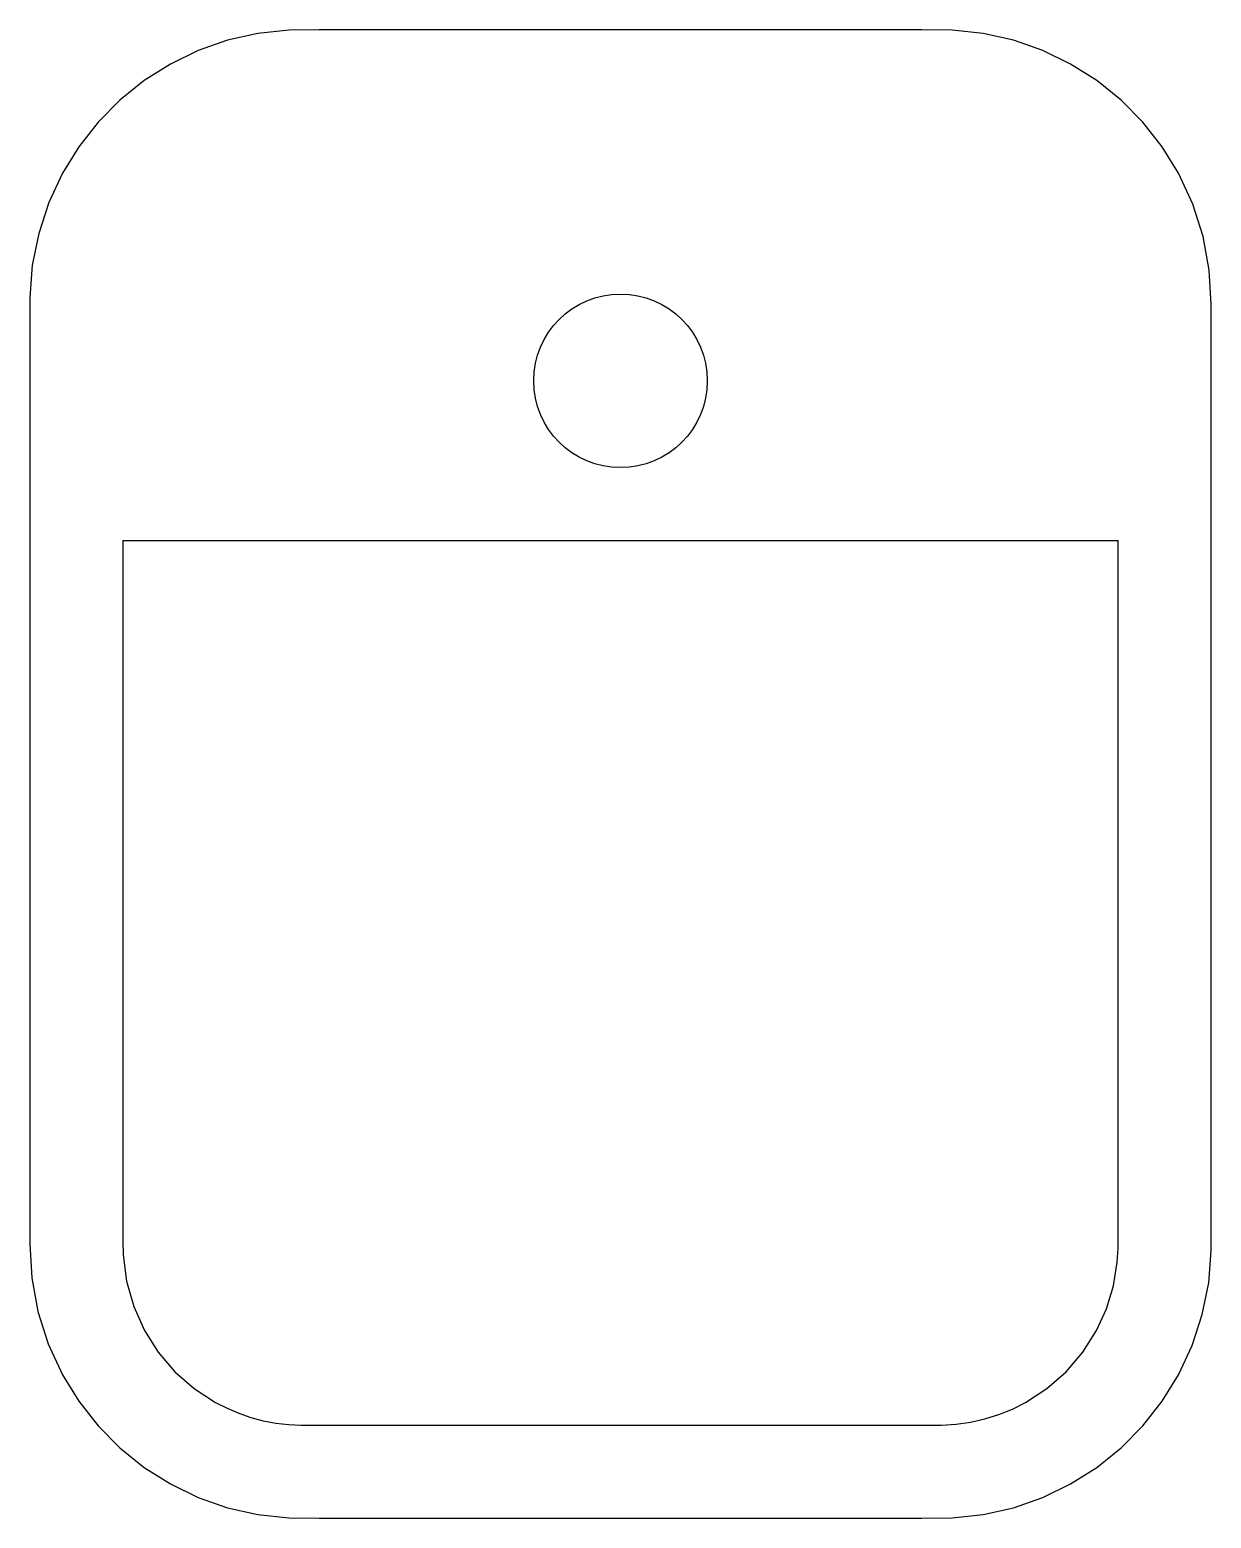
# Model space of a CAD drawing. Extents: x -56 to 56, y -4 to 137.
import ezdxf

# ---------------------------------------------------------------- set-up
doc = ezdxf.new("R2010")
doc.units = 0
doc.layers.get('0').update_dxf_attribs({"linetype": 'CONTINUOUS'})

msp = doc.modelspace()

# ---------------------------------------------------------------- linework, layer by layer
at = {"color": 7, "linetype": 'CONTINUOUS'}
msp.add_line((-47, 88.57), (47, 88.57), dxfattribs=at)
at = {"color": 7, "linetype": 'CONTINUOUS', "flags": 128}
for points in [[(0, 136.81), (-14.22, 136.81), (-28.45, 136.81), (-31.33, 136.77), (-34.25, 136.45), (-37.11, 135.81), (-39.88, 134.84), (-42.52, 133.56), (-45, 132), (-47.29, 130.16), (-49.35, 128.07), (-51.16, 125.76), (-52.7, 123.27), (-54, 120.49), (-54.95, 117.57), (-55.56, 114.57), (-55.79, 111.5), (-55.8, 108.52), (-55.8, 105.54), (-55.8, 91.53), (-55.8, 66.49), (-55.8, 34.64), (-55.8, 31.51), (-55.8, 28.38), (-55.8, 25.25), (-55.8, 22.12), (-55.62, 18.9), (-55.03, 15.73), (-54.05, 12.65), (-52.7, 9.72), (-51.16, 7.23), (-49.35, 4.92), (-47.29, 2.83), (-45, 0.99), (-42.52, -0.57), (-39.88, -1.85), (-37.11, -2.82), (-34.25, -3.46), (-31.33, -3.78), (-28.45, -3.82), (-14.22, -3.82), (0, -3.82)], [(0, -3.82), (14.22, -3.82), (28.45, -3.82), (31.33, -3.78), (34.25, -3.46), (37.11, -2.82), (39.88, -1.85), (42.52, -0.57), (45, 0.99), (47.29, 2.83), (49.35, 4.92), (51.16, 7.23), (52.7, 9.72), (54, 12.5), (54.95, 15.42), (55.56, 18.42), (55.79, 21.49), (55.8, 24.47), (55.8, 27.45), (55.8, 41.46), (55.8, 66.49), (55.8, 98.35), (55.8, 101.48), (55.8, 104.61), (55.8, 107.74), (55.8, 110.87), (55.62, 114.09), (55.03, 117.26), (54.05, 120.34), (52.7, 123.27), (51.16, 125.76), (49.35, 128.07), (47.29, 130.16), (45, 132), (42.52, 133.56), (39.88, 134.84), (37.11, 135.81), (34.25, 136.45), (31.33, 136.77), (28.45, 136.81), (14.22, 136.81), (0, 136.81)], [(-47, 88.57), (-47, 66.49), (-47, 34.64), (-47, 32.88), (-47, 31.13), (-47, 29.38), (-47, 27.63), (-47, 25.88), (-47, 24.12), (-47, 22.37), (-46.97, 21.06), (-46.66, 18.58), (-45.98, 16.18), (-44.96, 13.91), (-43.66, 11.87), (-42.09, 10.03), (-40.27, 8.44), (-38.25, 7.12), (-37.17, 6.57), (-36.06, 6.1), (-34.92, 5.71), (-33.75, 5.4), (-32.56, 5.18), (-31.36, 5.04), (-30.15, 4.98), (-28.45, 4.98), (-14.22, 4.98), (0, 4.98)], [(0, 4.98), (14.22, 4.98), (28.45, 4.98), (30.32, 4.99), (31.7, 5.07), (33.07, 5.26), (34.42, 5.57), (35.74, 5.98), (37.02, 6.5), (38.25, 7.12), (40.27, 8.44), (42.09, 10.03), (43.66, 11.87), (44.96, 13.91), (45.9, 15.96), (46.56, 18.13), (46.92, 20.36), (47, 21.69), (47, 23.52), (47, 25.48), (47, 27.45), (47, 41.46), (47, 66.49), (47, 88.57)]]:
    msp.add_lwpolyline(points, dxfattribs=at)
at = {"color": 7, "linetype": 'CONTINUOUS'}
msp.add_circle((0, 103.64), 8.2, dxfattribs=at)

doc.saveas('drawing.dxf')
